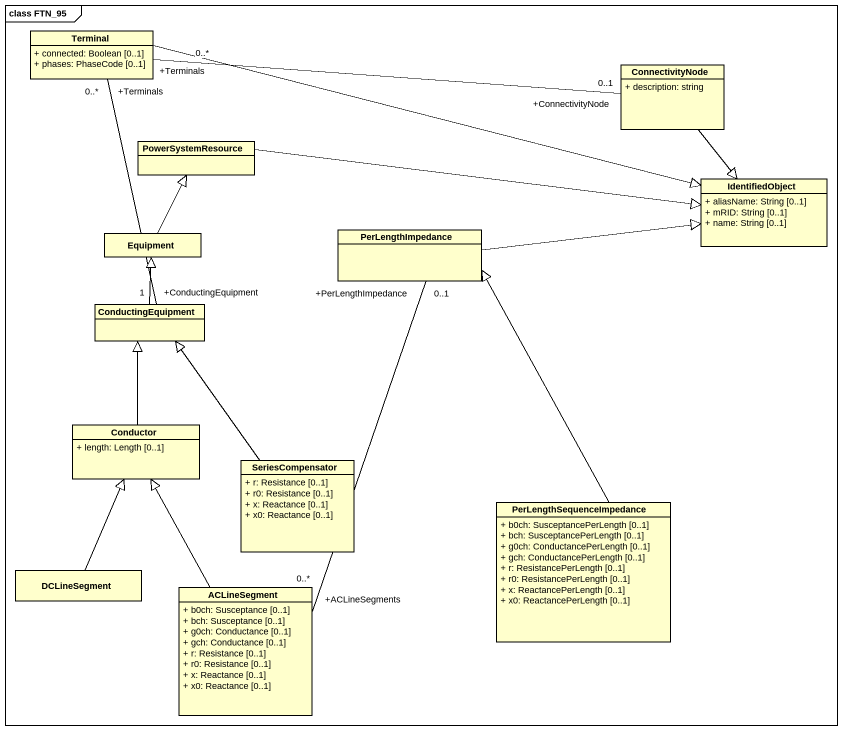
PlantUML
@startuml
mainframe class FTN_95
hide circle
hide empty members
skinparam classAttributeIconSize 0
class Terminal {
  + connected: Boolean [0..1]
  + phases: PhaseCode [0..1]
}
class ConnectivityNode {
  + description: string
}
class PowerSystemResource
class IdentifiedObject {
  + aliasName: String [0..1]
  + mRID: String [0..1]
  + name: String [0..1]
}
class Equipment
class PerLengthImpedance
class ConductingEquipment
class Conductor {
  + length: Length [0..1]
}
class SeriesCompensator {
  + r: Resistance [0..1]
  + r0: Resistance [0..1]
  + x: Reactance [0..1]
  + x0: Reactance [0..1]
}
class PerLengthSequenceImpedance {
  + b0ch: SusceptancePerLength [0..1]
  + bch: SusceptancePerLength [0..1]
  + g0ch: ConductancePerLength [0..1]
  + gch: ConductancePerLength [0..1]
  + r: ResistancePerLength [0..1]
  + r0: ResistancePerLength [0..1]
  + x: ReactancePerLength [0..1]
  + x0: ReactancePerLength [0..1]
}
class DCLineSegment
class ACLineSegment {
  + b0ch: Susceptance [0..1]
  + bch: Susceptance [0..1]
  + g0ch: Conductance [0..1]
  + gch: Conductance [0..1]
  + r: Resistance [0..1]
  + r0: Resistance [0..1]
  + x: Reactance [0..1]
  + x0: Reactance [0..1]
}
Terminal "+Terminals\n0..*" -right- "+ConnectivityNode\n0..1" ConnectivityNode
Terminal -right-|> IdentifiedObject
Terminal "+Terminals\n0..*" -- "+ConductingEquipment\n1" ConductingEquipment
ConnectivityNode --|> IdentifiedObject
PowerSystemResource -right-|> IdentifiedObject
Equipment -up-|> PowerSystemResource
PerLengthImpedance -right-|> IdentifiedObject
PerLengthImpedance "+PerLengthImpedance\n0..1" -- "+ACLineSegments\n0..*" ACLineSegment
ConductingEquipment -up-|> Equipment
Conductor -up-|> ConductingEquipment
SeriesCompensator -up-|> ConductingEquipment
PerLengthSequenceImpedance -up-|> PerLengthImpedance
DCLineSegment -up-|> Conductor
ACLineSegment -up-|> Conductor
@enduml
